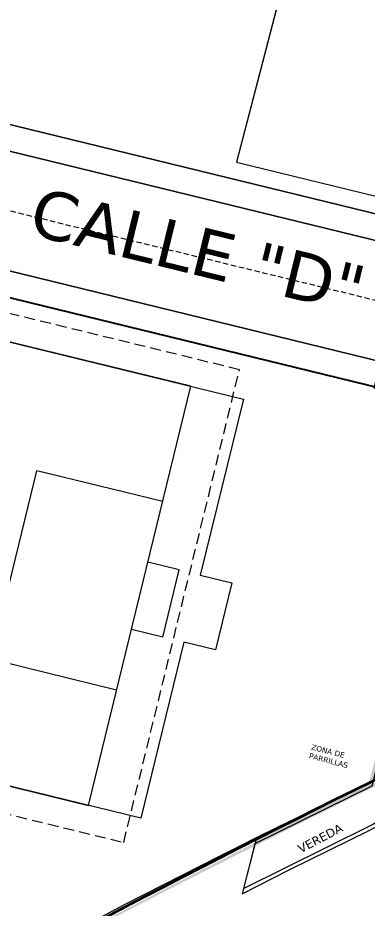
# Model space of a CAD drawing. Header units: millimetres. Extents: x 547073 to 557369, y 9424164 to 9429566.
# Drawn here: x 548979.23 to 548995.42, y 9427022.65 to 9427063.93 of the extents above; entities that cross this region are included whole.
import ezdxf

# ---------------------------------------------------------------- set-up
doc = ezdxf.new("R2010")
doc.units = ezdxf.units.MM
doc.linetypes.add('DASHED', pattern=[0.75, 0.5, -0.25])
doc.linetypes.add('HIDDEN2', pattern=[0.1875, 0.125, -0.0625])
doc.layers.add('- Hatch', color=7, linetype='Continuous', lineweight=9, true_color=0x636363)
for name, color, linetype, lineweight in [('- Lineas', 177, 'Continuous', 9), ('- Texto', 5, 'Continuous', 13), ('00 Lotes', 7, 'Continuous', 15), ('1 Texturas zonificacion', 255, 'Continuous', 0), ('Z - TRAZADO AREAS VERDES', 3, 'Continuous', 9), ('Z-TRAZADO COTAS 1', 5, 'Continuous', 20), ('Z-TRAZADO LOTES', 1, 'Continuous', 13), ('Z-TRAZADO VEREDAS', 6, 'Continuous', 20), ('Z-TRAZADO VIAS', 7, 'Continuous', 9), ('ZZZ - ELEVACION 0', 1, 'Continuous', 50)]:
    doc.layers.add(name, color=color, linetype=linetype, lineweight=lineweight)
doc.layers.add('TEXTO', color=5, linetype='Continuous')
doc.layers.add('TEXTO-CATASTRO', color=12, linetype='Continuous')
doc.styles.add('- Txt B', font='verdana.ttf', dxfattribs={"height": 0.4})
doc.styles.add('- Txt M', font='verdana.ttf', dxfattribs={"height": 0.25})

# ---------------------------------------------------------------- blocks, each defined once
blk = doc.blocks.new('A$C130A5DB3')
at = {"linetype": 'DASHED'}
for p, q in [((-22.563, 0), (-22.563, -38.868)), ((0, -38.868), (0, 0)), ((-22.563, -38.868), (0, -38.868))]:
    blk.add_line(p, q, dxfattribs=at)
for p, q in [((-21.283, -27.868), (-21.283, -36.868)), ((-1.283, -36.868), (-1.283, -27.868)), ((-15.783, -30.868), (-6.783, -30.868)), ((-15.783, -36.868), (-15.783, -30.868)), ((-6.783, -36.868), (-6.783, -30.868)), ((-21.283, -36.868), (-1.283, -36.868)), ((-12.883, -38.368), (-12.883, -36.868)), ((-9.683, -38.368), (-9.683, -36.868)), ((-12.883, -38.368), (-9.683, -38.368))]:
    blk.add_line(p, q)

msp = doc.modelspace()

# ---------------------------------------------------------------- hatches: boundary and pattern name
at = {"layer": '- Hatch'}
h = msp.add_hatch(color=256, dxfattribs=at)
h.paths.add_polyline_path([(549014.249, 9427038.617), (549014.104, 9427038.654), (549013.872, 9427037.759), (549014.017, 9427037.721)])
h.paths.add_polyline_path([(549005.494, 9427043.192), (549005.639, 9427043.155), (549005.35, 9427042.042), (549005.205, 9427042.079)])
h.paths.add_polyline_path([(549006.473, 9427042.783), (549006.908, 9427042.67), (549006.946, 9427042.815), (549006.51, 9427042.928)])
h.paths.add_polyline_path([(549003.83, 9427041.559), (549003.684, 9427041.596), (549004.112, 9427043.242), (549004.257, 9427043.204), (549003.867, 9427041.704), (549005.174, 9427041.364), (549005.136, 9427041.219)])
edge = h.paths.add_edge_path()
edge.add_line((548990.257, 9427025.778), (548990.218, 9427025.626))
edge.add_arc((549090.947, 9426829.109), 220.829, 115.5709, 117.13828, ccw=False)
edge.add_line((548995.631, 9427028.308), (548999.126, 9427041.749))
edge.add_line((548999.126, 9427041.749), (548998.981, 9427041.786))
edge.add_line((548998.981, 9427041.786), (548995.486, 9427028.446))
edge.add_line((548995.486, 9427028.446), (548990.257, 9427025.778))
h.paths.add_polyline_path([(549013.064, 9427040.914), (549019.628, 9427039.207), (549020.09, 9427039.397), (549013.14, 9427041.204)])
h.paths.add_polyline_path([(549015.47, 9427040.826), (549015.507, 9427040.971), (549020.661, 9427039.631), (549020.429, 9427039.536)])
h.paths.add_polyline_path([(549006.443, 9427040.879), (549006.588, 9427040.841), (549007.016, 9427042.487), (549006.87, 9427042.524)])
h.paths.add_polyline_path([(549012.372, 9427040.835), (549012.518, 9427040.798), (549011.926, 9427038.523), (549011.781, 9427038.561)])
h.paths.add_polyline_path([(549013.979, 9427037.576), (549014.017, 9427037.721), (549013.726, 9427037.797), (549012.347, 9427038.156), (549012.309, 9427038.01)])
edge = h.paths.add_edge_path()
edge.add_line((549015.178, 9427037.419), (549015.14, 9427037.274))
edge.add_line((549015.14, 9427037.274), (549015.296, 9427037.234))
edge.add_arc((549186.042, 9426634.923), 437.044, 112.14986, 112.99691, ccw=False)
edge.add_line((549021.263, 9427039.714), (549021.31, 9427039.895))
edge.add_arc((549174.375, 9426663.3), 406.513, 112.11915, 113.03837)
edge.add_line((549015.288, 9427037.391), (549015.178, 9427037.419))
h.paths.add_polyline_path([(549012.347, 9427038.156), (549011.863, 9427038.281), (549011.926, 9427038.523), (549011.781, 9427038.561), (549011.68, 9427038.174), (549012.309, 9427038.01)])
h.paths.add_polyline_path([(549012.581, 9427041.04), (549013.064, 9427040.914), (549013.14, 9427041.204), (549012.511, 9427041.368), (549012.372, 9427040.835), (549012.518, 9427040.798)])
h.paths.add_polyline_path([(549015.669, 9427038.712), (549015.524, 9427038.75), (549015.178, 9427037.419), (549015.288, 9427037.391), (549015.33, 9427037.409)])
h.paths.add_polyline_path([(549014.363, 9427039.052), (549014.218, 9427039.09), (549014.104, 9427038.654), (549014.249, 9427038.617)])
at = {"layer": '1 Texturas zonificacion'}
h = msp.add_hatch(color=256, dxfattribs=at)
h.set_gradient(color1=(233, 244, 21), color2=(234, 245, 36), one_color=1, tint=0.55, name='SPHERICAL')
h.paths.add_polyline_path([(549037.682, 9427046.882, 0.033808), (548974.463, 9427017.332, -0.028869)])

# ---------------------------------------------------------------- linework, layer by layer
at = {"layer": '- Lineas'}
msp.add_lwpolyline([(548995.631, 9427028.308), (548990.218, 9427025.626), (548989.618, 9427023.319, 7.013333), (548989.618, 9427023.319), (548991.838, 9427024.439), (548995.508, 9427026.247, 0.219236), (548997.098, 9427028.189), (548997.344, 9427029.133), (548997.344, 9427029.133), (549001.133, 9427043.706, 0.401739), (548998.998, 9427047.417), (548996.07, 9427048.13), (548996.07, 9427048.13), (548995.717, 9427046.774), (548995.717, 9427046.774), (548998.672, 9427046.056, -0.418847), (548999.769, 9427044.221), (548995.631, 9427028.308)], format="xyb", dxfattribs=at)
at = {"lineweight": 35}
msp.add_lwpolyline([(548940.893, 9426997.03, -0.032083), (548995.696, 9427028.56), (549015.01, 9427037.566, -0.012444), (549037.713, 9427046.894), (549065.143, 9427152.373), (549067.469, 9427162.495), (549067.737, 9427162.349), (549071.918, 9427178.427), (549066.211, 9427182.574), (549062.407, 9427185.958), (549058.867, 9427189.558), (549055.376, 9427193.179), (549051.94, 9427196.844), (549048.741, 9427200.725), (549045.925, 9427204.915), (549043.231, 9427209.196), (549040.807, 9427213.664), (549031.59, 9427231.046), (549024.17, 9427242.041), (549014.473, 9427254.476)], format="xyb", dxfattribs=at)
at = {"layer": '00 Lotes'}
msp.add_lwpolyline([(549008.79, 9427052.49), (549011.307, 9427062.168), (548991.951, 9427067.202), (548989.361, 9427057.241)], close=True, dxfattribs=at)
at = {"layer": 'TEXTO-CATASTRO'}
msp.add_lwpolyline([(548922.728, 9427001.472), (548923.631, 9427005.163), (548932.76, 9427002.923), (548946.443, 9427058.882), (548998.638, 9427046.119)], dxfattribs=at)
at = {"layer": 'Z - TRAZADO AREAS VERDES', "transparency": 33554684}
msp.add_lwpolyline([(548948.295, 9427066.459), (548948.485, 9427067.236), (548967.913, 9427062.485), (548970.827, 9427061.773), (548971.54, 9427064.687), (548968.626, 9427065.4), (549010.667, 9427237.334), (549010.667, 9427237.334), (549010.822, 9427237.969), (549010.822, 9427237.969), (549030.058, 9427213.719), (548989.361, 9427057.241), (549008.79, 9427052.49), (549008.589, 9427051.716)], close=True, dxfattribs=at)
msp.add_lwpolyline([(548922.728, 9427001.472), (548923.631, 9427005.163), (548932.762, 9427002.93), (548946.443, 9427058.882), (548998.638, 9427046.119, -0.418498), (548999.769, 9427044.224), (548999.22, 9427042.109), (548999.074, 9427042.147), (548995.696, 9427028.56, 0.036821), (548940.893, 9426997.03), (548922.728, 9427001.472)], format="xyb", close=True, dxfattribs=at)
at = {"layer": 'Z-TRAZADO LOTES'}
msp.add_lwpolyline([(548948.83, 9427047.592), (548950.825, 9427055.752), (548989.68, 9427046.251), (548987.685, 9427038.091), (548989.142, 9427037.735), (548988.382, 9427034.626), (548986.925, 9427034.983), (548984.93, 9427026.823), (548946.074, 9427036.324), (548948.069, 9427044.484), (548946.612, 9427044.84), (548947.372, 9427047.948)], close=True, dxfattribs=at)
at = {"layer": 'Z-TRAZADO VEREDAS'}
msp.add_lwpolyline([(548948.295, 9427066.459), (549008.589, 9427051.716), (549045.617, 9427194.104), (549007.564, 9427242.076), (548992.132, 9427245.737)], close=True, dxfattribs=at)
for points in [[(548948.01, 9427065.293), (549008.33, 9427050.544, 0.409942), (549011.946, 9427052.703), (549010.204, 9427053.156), (549023.366, 9427103.772)], [(548932.762, 9427002.93), (548946.443, 9427058.882), (548998.638, 9427046.119, -0.418498), (548999.769, 9427044.224), (548995.696, 9427028.56), (548997.413, 9427029.402), (549001.11, 9427043.617, 0.418498), (548998.919, 9427047.286), (548946.728, 9427060.048, 0.414214), (548943.101, 9427057.846)]]:
    msp.add_lwpolyline(points, format="xyb", dxfattribs=at)
msp.add_lwpolyline([(548989.681, 9427023.561), (548995.571, 9427026.489, 0.214915), (548997.161, 9427028.432), (548997.413, 9427029.402), (548995.696, 9427028.56, 0.009273), (548990.275, 9427025.846), (548989.681, 9427023.561)], format="xyb", close=True, dxfattribs=at)
at = {"layer": 'Z-TRAZADO VIAS', "transparency": 33554684}
for points in [[(549011.743, 9427038.416), (549052.047, 9427193.4), (549008.369, 9427248.462), (548962.031, 9427259.457), (548960.784, 9427254.203), (548983.224, 9427248.879, -0.418226), (548985.425, 9427245.252), (548926.83, 9427005.616), (548930.133, 9427004.809), (548943.101, 9427057.846, -0.414213), (548946.728, 9427060.048), (548998.919, 9427047.286, -0.418498), (549001.11, 9427043.617), (548997.413, 9427029.402, -0.008538), (549012.673, 9427036.53, -0.168798)], [(548948.01, 9427065.293, -0.414214), (548945.809, 9427068.92), (548989.218, 9427246.45, -0.412211), (548992.825, 9427248.656), (549006.438, 9427245.426), (549048.33, 9427192.615), (549011.946, 9427052.703, -0.409942), (549008.33, 9427050.544)]]:
    msp.add_lwpolyline(points, format="xyb", close=True, dxfattribs=at)
at = {"layer": 'Z-TRAZADO VIAS', "linetype": 'HIDDEN2', "ltscale": 2, "transparency": 33554684}
msp.add_lwpolyline([(549011.202, 9427047.062), (548943.78, 9427063.548)], dxfattribs=at)
at = {"layer": 'ZZZ - ELEVACION 0'}
msp.add_line((548991.485, 9427026.59), (548991.484, 9427026.592), dxfattribs=at)

# ---------------------------------------------------------------- block references
at = {"layer": 'Z-TRAZADO VEREDAS', "rotation": 76.2597711142802}
msp.add_blockref('A$C130A5DB3', (548951.743, 9427056.848), dxfattribs=at)

# ---------------------------------------------------------------- texts
at = {"layer": '- Texto', "insert": (548992.697, 9427029.6), "char_height": 0.25, "width": 1.75152, "attachment_point": 7, "rotation": 345.4238, "style": '- Txt M'}
msp.add_mtext('\\pxt5;ZONA DE PARRILLAS', dxfattribs=at)
at = {"layer": '- Texto', "transparency": 33554684, "insert": (548955.534, 9427030.923), "char_height": 3.36, "width": 57.89556, "attachment_point": 1, "rotation": 336.3996, "style": '- Txt M'}
msp.add_mtext('\\pxqc;AREA VERDE', dxfattribs=at)
at = {"layer": 'TEXTO', "color": 7, "insert": (548993.24, 9427025.89), "char_height": 0.4, "width": 28.12194, "attachment_point": 5, "rotation": 27.7135, "style": '- Txt B'}
msp.add_mtext('VEREDA', dxfattribs=at)
at = {"layer": 'Z-TRAZADO COTAS 1', "transparency": 33554684, "insert": (548959.726, 9427061.097), "char_height": 2.24, "width": 57.89556, "attachment_point": 1, "rotation": 346.2598, "style": '- Txt B'}
msp.add_mtext('\\pxqc;CALLE "D"', dxfattribs=at)

doc.saveas('drawing.dxf')
